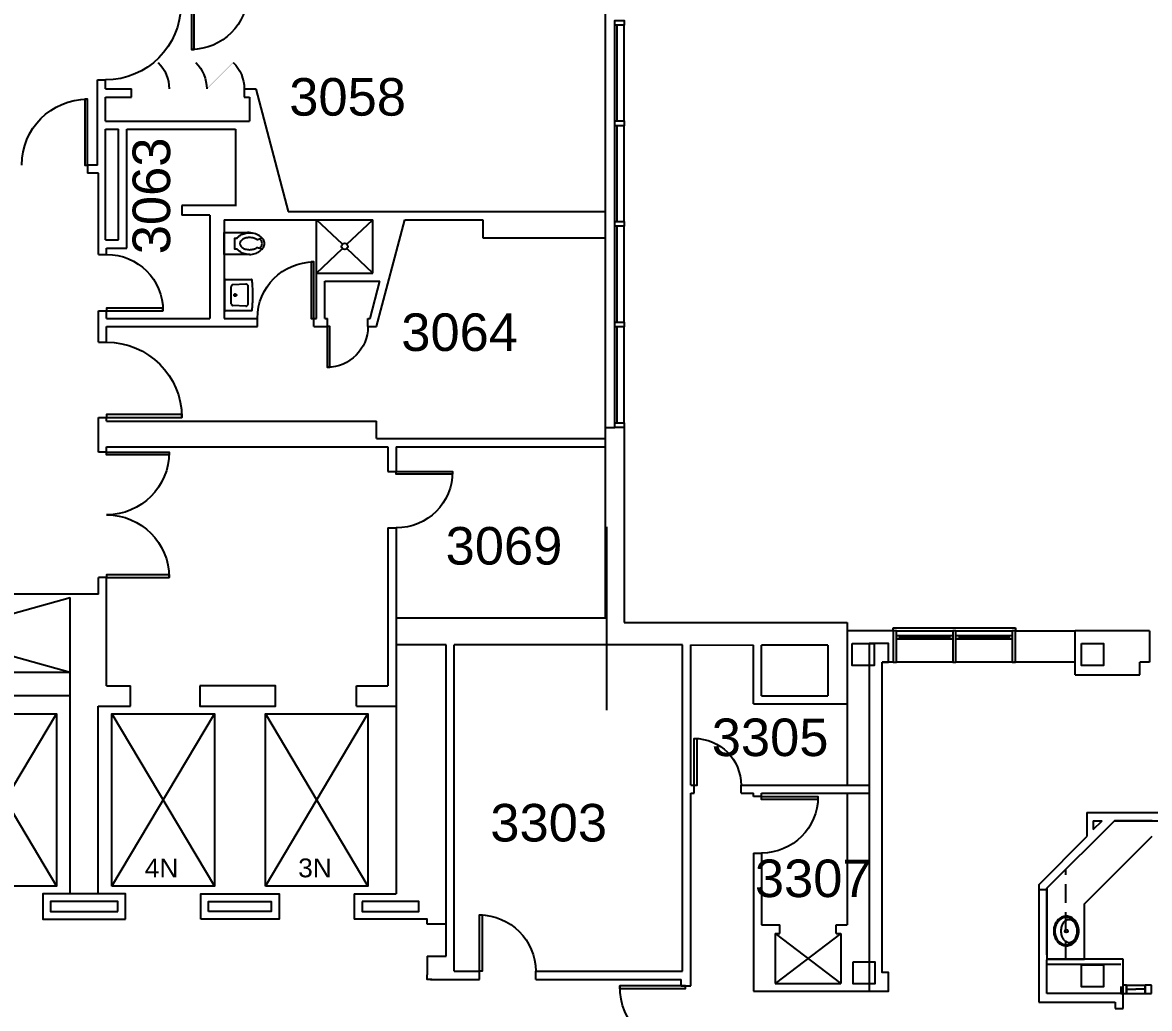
# Model space of a CAD drawing. Header units: inches. Extents: x -1169 to 5569, y -44 to 4300.
# Drawn here: x 2912 to 3632, y 2096 to 2726 of the extents above; entities that cross this region are included whole.
import ezdxf

# ---------------------------------------------------------------- set-up
doc = ezdxf.new("R2010")
doc.units = ezdxf.units.IN
doc.header["$LTSCALE"] = 96
doc.header["$MEASUREMENT"] = 0
doc.linetypes.add('HIDDEN2', pattern=[0.1875, 0.125, -0.0625])
doc.layers.get('0').update_dxf_attribs({"linetype": 'CONTINUOUS'})
doc.layers.get('DEFPOINTS').update_dxf_attribs({"color": 31, "linetype": 'CONTINUOUS'})
for name, color, linetype in [('A-ANNO-ROOM', 4, 'CONTINUOUS'), ('A-ANNO-TEXT', 4, 'CONTINUOUS'), ('A-DOOR', 2, 'CONTINUOUS'), ('A-FLOR-CASE', 3, 'CONTINUOUS'), ('A-FLOR-CASE-UPPR', 3, 'HIDDEN2'), ('A-FLOR-EVTR', 1, 'CONTINUOUS'), ('A-FLOR-PFIX', 2, 'CONTINUOUS'), ('A-GLAZ', 2, 'CONTINUOUS'), ('A-GLAZ-SILL', 1, 'CONTINUOUS'), ('A-SHAFT', 1, 'CONTINUOUS'), ('A-WALL-FULL', 6, 'CONTINUOUS')]:
    doc.layers.add(name, color=color, linetype=linetype)
doc.styles.add('Arial', font='arial.ttf')

# ---------------------------------------------------------------- blocks, each defined once
blk = doc.blocks.new('TOILET3')
for p, q in [((-4.02, -21.07), (-4.02, -21.07)), ((-5.11, -23.83), (-5.11, -23.83))]:
    blk.add_line(p, q)
for points in [[(-8.44, -16.4, -0.022673), (-8.51, -14.88), (-8.51, 0), (-4.53, 0), (-1.51, 0), (1.51, 0), (5.49, 0), (5.49, -14.88)], [(-8.45, -16.21, -0.074934), (-7.9, -12.56, -0.085426), (-6.43, -9.67, -0.066386), (-5.06, -8.26), (-5.06, -6.71), (1.94, -6.71), (1.94, -8.26, -0.066386), (3.31, -9.67, -0.085426), (4.78, -12.56, -0.111314), (5.2, -17.99)], [(2.48, -23.72, -0.562484), (1.65, -23.53), (0.91, -21.3, -0.238976), (0.98, -20.85, 0.08035), (1.91, -18.98, 0.074934), (2.33, -16.21, 0.074934), (1.91, -13.45, 0.085426), (0.9, -11.46, 0.066386), (0.09, -10.62, 0.330534), (-3.21, -10.62, 0.066386), (-4.02, -11.46, 0.085426), (-5.03, -13.45, 0.074934), (-5.45, -16.21, 0.074934), (-5.03, -18.98, 0.08035), (-4.1, -20.85, -0.238976), (-4.03, -21.3), (-4.76, -23.5, -0.549653), (-5.58, -23.71)], [(-1.51, -25.75, 0.143932), (0.99, -25.02, 0.107177), (3.44, -22.56, 0.077997), (4.92, -19.21, 0.065232), (5.49, -14.88)], [(-5.53, -23.75, 0.06085), (-4.01, -25.02, 0.143932), (-1.51, -25.75)], [(-4.49, -22.67, 0.063273), (-3.2, -23.75, 0.143932), (-1.51, -24.25)], [(-1.51, -24.25, 0.143932), (0.18, -23.75, 0.059203), (1.39, -22.75)]]:
    blk.add_lwpolyline(points, format="xyb")
for centre, radius, start, end in [((3.93, -16.21), 12.38, 180, 197.14164), ((1.24, -17.04), 9.56, 197.14164, 216.67248), ((-0.47, -18.32), 7.43, 216.67248, 226.57416)]:
    blk.add_arc(centre, radius, start, end)
blk = doc.blocks.new('LAVHC4')
for p, q in [((-9.5, 0), (9.5, 0)), ((-10, -17.046589), (-10, -0.5)), ((-7.037044, -13.416795), (-6.580252, -5.19453)), ((-5.581791, -4.25), (5.581791, -4.25)), ((7.037044, -13.416795), (6.580252, -5.19453)), ((10, -0.5), (10, -17.046589)), ((-5.539354, -15), (5.539354, -15))]:
    blk.add_line(p, q)
for points in [[(-9.5, 0, 0.065543), (-9.648516, -0.019553, 0.087946), (-9.75, -0.066987, 0.043207), (-9.849429, -0.150571, 0.043207), (-9.933013, -0.25, 0.087946), (-9.980447, -0.351484, 0.065543), (-10, -0.5)], [(10, -0.5, 0.065543), (9.980447, -0.351484, 0.087946), (9.933013, -0.25, 0.043207), (9.849429, -0.150571, 0.043207), (9.75, -0.066987, 0.087946), (9.648516, -0.019553, 0.065543), (9.5, 0)], [(-5.581791, -4.25, 0.063221), (-5.869829, -4.286566, 0.085725), (-6.065686, -4.374874, 0.040781), (-6.261236, -4.53176, 0.040781), (-6.428729, -4.718307, 0.085725), (-6.527764, -4.908965, 0.063221), (-6.580252, -5.19453)], [(6.580252, -5.19453, 0.063221), (6.527764, -4.908965, 0.085725), (6.428729, -4.718307, 0.040781), (6.261236, -4.53176, 0.040781), (6.065686, -4.374874, 0.085725), (5.869829, -4.286566, 0.063221), (5.581791, -4.25)], [(-7.037044, -13.416795, 0.050866), (-7.020454, -13.776064, 0.073218), (-6.947859, -14.015861, 0.028563), (-6.762423, -14.357529, 0.050866), (-6.629034, -14.530823, 0.050866), (-6.463406, -14.673619, 0.028563), (-6.132551, -14.877722, 0.073218), (-5.897149, -14.963507, 0.050866), (-5.539354, -15)], [(5.539354, -15, 0.050866), (5.897149, -14.963507, 0.073218), (6.132551, -14.877722, 0.028563), (6.463406, -14.673619, 0.050866), (6.629034, -14.530823, 0.050866), (6.762423, -14.357529, 0.028563), (6.947859, -14.015861, 0.073218), (7.020454, -13.776064, 0.050866), (7.037044, -13.416795)], [(-10, -17.046589, 0.061553), (-9.982606, -17.187347, 0.084107), (-9.940741, -17.282697, 0.039062), (-9.865923, -17.379174, 0.039062), (-9.777011, -17.46284, 0.084107), (-9.686081, -17.513595, 0.061553), (-9.547619, -17.544316)], [(-9.547619, -17.544316, 0.007949), (-5.398899, -17.874775, 0.014949), (-3.186834, -17.949334, 0.000949), (0, -17.955385, 0.000949), (3.186834, -17.949334, 0.014949), (5.398899, -17.874775, 0.007949), (9.547619, -17.544316)], [(9.547619, -17.544316, 0.061553), (9.686081, -17.513595, 0.084107), (9.777011, -17.46284, 0.039062), (9.865923, -17.379174, 0.039062), (9.940741, -17.282697, 0.084107), (9.982606, -17.187347, 0.061553), (10, -17.046589)]]:
    blk.add_lwpolyline(points, format="xyb")
blk.add_lwpolyline([(0.704769, -7.006515, -0.043661), (0.649519, -7.125, -0.043661), (0.574533, -7.232091, -0.043661), (0.482091, -7.324533, -0.043661), (0.375, -7.399519, -0.043661), (0.256515, -7.454769, -0.043661), (0.130236, -7.488606, -0.043661), (0, -7.5, -0.043661), (-0.130236, -7.488606, -0.043661), (-0.256515, -7.454769, -0.043661), (-0.375, -7.399519, -0.043661), (-0.482091, -7.324533, -0.043661), (-0.574533, -7.232091, -0.043661), (-0.649519, -7.125, -0.043661), (-0.704769, -7.006515, -0.043661), (-0.738606, -6.880236, -0.043661), (-0.75, -6.75, -0.043661), (-0.738606, -6.619764, -0.043661), (-0.704769, -6.493485, -0.043661), (-0.649519, -6.375, -0.043661), (-0.574533, -6.267909, -0.043661), (-0.482091, -6.175467, -0.043661), (-0.375, -6.100481, -0.043661), (-0.256515, -6.045231, -0.043661), (-0.130236, -6.011394, -0.043661), (0, -6, -0.043661), (0.130236, -6.011394, -0.043661), (0.256515, -6.045231, -0.043661), (0.375, -6.100481, -0.043661), (0.482091, -6.175467, -0.043661), (0.574533, -6.267909, -0.043661), (0.649519, -6.375, -0.043661), (0.704769, -6.493485, -0.043661), (0.738606, -6.619764, -0.043661), (0.75, -6.75, -0.043661), (0.738606, -6.880236, -0.043661)], format="xyb", close=True)
blk = doc.blocks.new('DOOR-E')
at = {"const_width": 0.001}
blk.add_lwpolyline([(1, 0), (0.293, 0.707)], dxfattribs=at)
blk.add_arc((1, 0), 1, 135, 180)
blk = doc.blocks.new('I_PLUMB_LAV_COUNTER4_P')
for points in [[(0, -1, 0.084101), (-3.71, -1.63, 0.091322), (-6.72, -3.34, 0.103814), (-8.8, -6.01, 0.114782), (-9.5, -9, 0.114782), (-8.8, -11.99, 0.103814), (-6.72, -14.66, 0.091322), (-3.71, -16.37, 0.084101), (0, -17, 0.084101), (3.71, -16.37, 0.091322), (6.72, -14.66, 0.103814), (8.8, -11.99, 0.114782), (9.5, -9, 0.114782), (8.8, -6.01, 0.103814), (6.72, -3.34, 0.091322), (3.71, -1.63, 0.084101)], [(0, -1.75, 0.084101), (-3.46, -2.34, 0.091322), (-6.23, -3.92, 0.103814), (-8.13, -6.34, 0.114782), (-8.75, -9, 0.114782), (-8.13, -11.66, 0.103814), (-6.23, -14.08, 0.091322), (-3.46, -15.66, 0.084101), (0, -16.25, 0.084101), (3.46, -15.66, 0.091322), (6.23, -14.08, 0.103814), (8.13, -11.66, 0.114782), (8.75, -9, 0.114782), (8.13, -6.34, 0.103814), (6.23, -3.92, 0.091322), (3.46, -2.34, 0.084101)], [(0, -5.56, 0.073018), (-2.87, -5.98, 0.084057), (-5.13, -7.1, 0.106512), (-6.74, -8.9, 0.130573), (-7.25, -10.81, 0.130573), (-6.74, -12.73, 0.106512), (-5.13, -14.53, 0.084057), (-2.87, -15.64, 0.073018), (0, -16.06, 0.073018), (2.87, -15.64, 0.084057), (5.13, -14.53, 0.106512), (6.74, -12.73, 0.130573), (7.25, -10.81, 0.130573), (6.74, -8.9, 0.106512), (5.13, -7.1, 0.084057), (2.87, -5.98, 0.073018)]]:
    blk.add_lwpolyline(points, format="xyb", close=True)
blk.add_circle((0, -9), 1)
blk = doc.blocks.new('*U275')
at = {"layer": 'A-FLOR-PFIX'}
blk.add_blockref('I_PLUMB_LAV_COUNTER4_P', (0, 0), dxfattribs=at)
blk = doc.blocks.new('*U192')
at = {"lineweight": -2}
for p, q in [((28.6875, 0), (0, 0)), ((5.625, -5.25), (27.125, -5.25)), ((71.875, 0), (28.6875, 0)), ((30.25, -5.25), (71.875, -5.25)), ((71.875, -5.25), (71.875, 0))]:
    blk.add_line(p, q, dxfattribs=at)
blk = doc.blocks.new('*U195')
at = {"lineweight": -2}
for p, q in [((3.5, 0), (1.5, 0)), ((3.5, -5.25), (3.5, 0)), ((15.5, 0), (15.5, -5.25)), ((19.5, 0), (15.5, 0)), ((19.5, -5.25), (19.5, 0)), ((55.56, 0), (55.56, -5.25)), ((64.25, 0), (55.56, 0)), ((71.3, 0), (64.25, 0)), ((71.3, -5.25), (71.3, 0)), ((115.3, 0), (115.3, -5.25)), ((119.2, 0), (115.3, 0)), ((119.2, -5.25), (119.2, 0)), ((163.2, 0), (163.2, -5.25)), ((170.25, 0), (163.2, 0)), ((178.94, 0), (170.25, 0)), ((178.94, -5.25), (178.94, 0)), ((215, 0), (215, -5.25)), ((216.97, 0), (215, 0)), ((216.97, -5.25), (216.97, 0)), ((228.97, 0), (228.97, -5.25)), ((233, 0), (228.97, 0)), ((249, 0), (236.12, 0)), ((249, -3.75), (249, 0)), ((0, -0.94), (0, -5.25)), ((0, -5.25), (3.5, -5.25)), ((15.5, -5.25), (19.5, -5.25)), ((55.56, -5.25), (64.25, -5.25)), ((64.25, -5.25), (71.3, -5.25)), ((115.3, -5.25), (119.2, -5.25)), ((163.2, -5.25), (170.25, -5.25)), ((170.25, -5.25), (178.94, -5.25)), ((215, -5.25), (216.97, -5.25)), ((228.97, -5.25), (234.56, -5.25)), ((234.56, -5.25), (249, -5.25))]:
    blk.add_line(p, q, dxfattribs=at)
blk = doc.blocks.new('*U244')
at = {"lineweight": -2}
for p, q in [((0, 0), (48.75, 0)), ((54, 5.625), (5.25, 5.625))]:
    blk.add_line(p, q, dxfattribs=at)
blk = doc.blocks.new('*U266')
at = {"lineweight": -2}
for p, q in [((0, 5.25, -20), (12, 5.25, -20)), ((0, 0, -20), (12, 0, -20)), ((0.03125, 2.625, -20), (6, 2.625, -20)), ((11.96875, 2.625, -20), (6, 2.625, -20))]:
    blk.add_line(p, q, dxfattribs=at)
at = {"lineweight": -2, "elevation": -20}
for points in [[(0.03125, 0), (0, 0), (0, 5.25), (0.03125, 5.25)], [(11.96875, 0), (12, 0), (12, 5.25), (11.96875, 5.25)]]:
    blk.add_lwpolyline(points, close=True, dxfattribs=at)
blk = doc.blocks.new('*U149')
for p, q in [((0, 0), (0, 0)), ((42, 0), (42, 0))]:
    blk.add_line(p, q)
blk.add_lwpolyline([(0, 0), (0, 42), (1.75, 42), (1.75, 0)], close=True)
blk.add_arc((0, 0), 42, 0, 90)
blk = doc.blocks.new('*U162')
for p, q in [((0, 0), (0, 0)), ((48, 0), (48, 0))]:
    blk.add_line(p, q)
blk.add_lwpolyline([(0, 0), (0, -48), (1.75, -48), (1.75, 0)], close=True)
blk.add_arc((0, 0), 48, 270, 0)
blk = doc.blocks.new('*U135')
for p, q in [((0, 0), (0, 0)), ((36, 0), (36, 0))]:
    blk.add_line(p, q)
blk.add_lwpolyline([(0, 0), (0, 36), (1.75, 36), (1.75, 0)], close=True)
blk.add_arc((0, 0), 36, 0, 90)
blk = doc.blocks.new('*U136')
for p, q in [((0, 0), (0, 0)), ((-36, 0), (-36, 0))]:
    blk.add_line(p, q)
blk.add_lwpolyline([(0, 0), (0, -36), (-1.75, -36), (-1.75, 0)], close=True)
blk.add_arc((0, 0), 36, 180, 270)
blk = doc.blocks.new('*U137')
for p, q in [((0, 0), (0, 0)), ((26, 0), (26, 0))]:
    blk.add_line(p, q)
blk.add_lwpolyline([(0, 0), (0, 26), (1.75, 26), (1.75, 0)], close=True)
blk.add_arc((0, 0), 26, 0, 90)
blk = doc.blocks.new('*U138')
for p, q in [((0, 0), (0, 0)), ((-36, 0), (-36, 0))]:
    blk.add_line(p, q)
blk.add_lwpolyline([(0, 0), (0, -36), (-1.75, -36), (-1.75, 0)], close=True)
blk.add_arc((0, 0), 36, 180, 270)
blk = doc.blocks.new('*U139')
for p, q in [((0, 0), (0, 0)), ((-48, 0), (-48, 0))]:
    blk.add_line(p, q)
blk.add_lwpolyline([(0, 0), (0, -48), (-1.75, -48), (-1.75, 0)], close=True)
blk.add_arc((0, 0), 48, 180, 270)
blk = doc.blocks.new('*U140')
for p, q in [((0, 0), (0, 0)), ((40, 0), (40, 0))]:
    blk.add_line(p, q)
blk.add_lwpolyline([(0, 0), (0, -40), (1.75, -40), (1.75, 0)], close=True)
blk.add_arc((0, 0), 40, 270, 0)
blk = doc.blocks.new('*U141')
for p, q in [((0, 0), (0, 0)), ((-40, 0), (-40, 0))]:
    blk.add_line(p, q)
blk.add_lwpolyline([(0, 0), (0, -40), (-1.75, -40), (-1.75, 0)], close=True)
blk.add_arc((0, 0), 40, 180, 270)
blk = doc.blocks.new('*U142')
for p, q in [((0, 0), (0, 0)), ((36, 0), (36, 0))]:
    blk.add_line(p, q)
blk.add_lwpolyline([(0, 0), (0, -36), (1.75, -36), (1.75, 0)], close=True)
blk.add_arc((0, 0), 36, 270, 0)
blk = doc.blocks.new('*U143')
for p, q in [((0, 0), (0, 0)), ((-36, 0), (-36, 0))]:
    blk.add_line(p, q)
blk.add_lwpolyline([(0, 0), (0, 36), (-1.75, 36), (-1.75, 0)], close=True)
blk.add_arc((0, 0), 36, 90, 180)
blk = doc.blocks.new('*U144')
for p, q in [((0, 0), (0, 0)), ((-30, 0), (-30, 0))]:
    blk.add_line(p, q)
blk.add_lwpolyline([(0, 0), (0, 30), (-1.75, 30), (-1.75, 0)], close=True)
blk.add_arc((0, 0), 30, 90, 180)
blk = doc.blocks.new('COL-EHMANN')
blk.add_lwpolyline([(-7, 7), (7, 7), (7, -7), (-7, -7)], close=True)
blk = doc.blocks.new('*U28')
for p, q in [((0, 0), (0, 0)), ((-36, 0), (-36, 0))]:
    blk.add_line(p, q)
blk.add_lwpolyline([(0, 0), (0, 36), (-1.75, 36), (-1.75, 0)], close=True)
blk.add_arc((0, 0), 36, 90, 180)

msp = doc.modelspace()

# ---------------------------------------------------------------- linework, layer by layer
at = {"layer": 'A-FLOR-CASE'}
msp.add_lwpolyline([(3633.46, 2216.07), (3629.33, 2216.07), (3609.46, 2216.07), (3566.34, 2172.95), (3566.34, 2127.58), (3590.35, 2127.58), (3590.35, 2163.01), (3620.54, 2193.2), (3633.46, 2206.13)], dxfattribs=at)
at = {"layer": 'A-FLOR-CASE-UPPR'}
msp.add_lwpolyline([(3578.35, 2127.58), (3578.35, 2184.95)], dxfattribs=at)
at = {"layer": 'A-FLOR-EVTR'}
for p, q in [((2868.06, 2284.3), (2933.56, 2174.35)), ((2868.06, 2174.35), (2933.56, 2284.3)), ((2969.06, 2284.3), (3034.56, 2174.35)), ((2969.06, 2174.35), (3034.56, 2284.3)), ((3067.06, 2284.3), (3132.56, 2174.35)), ((3067.06, 2174.35), (3132.56, 2284.3))]:
    msp.add_line(p, q, dxfattribs=at)
for points in [[(2868.06, 2174.35), (2868.06, 2284.3), (2933.56, 2284.3), (2933.56, 2174.35)], [(2969.06, 2174.35), (2969.06, 2284.3), (3034.56, 2284.3), (3034.56, 2174.35)], [(3067.06, 2174.35), (3067.06, 2284.3), (3132.56, 2284.3), (3132.56, 2174.35)]]:
    msp.add_lwpolyline(points, close=True, dxfattribs=at)
at = {"layer": 'A-FLOR-PFIX'}
msp.add_line((3099.74, 2565.9), (3099.74, 2599.97), dxfattribs=at)
for points in [[(3116.3, 2584.3), (3099.74, 2599.97)], [(3119.18, 2584.3), (3135.74, 2599.97)], [(3099.74, 2565.9), (3116.3, 2581.57)], [(3135.74, 2565.9), (3119.18, 2581.57)]]:
    msp.add_lwpolyline(points, dxfattribs=at)
msp.add_circle((3117.74, 2582.94), 1.98, dxfattribs=at)
at = {"layer": 'A-GLAZ'}
for p, q in [((3290.31, 2663.07), (3290.31, 2724.32)), ((3291.81, 2663.07), (3291.81, 2724.32)), ((3296.31, 2663.07), (3296.31, 2724.32)), ((3290.31, 2598.82), (3290.31, 2660.07)), ((3291.81, 2598.82), (3291.81, 2660.07)), ((3296.31, 2598.82), (3296.31, 2660.07)), ((3290.31, 2534.57), (3290.31, 2595.82)), ((3291.81, 2534.57), (3291.81, 2595.82)), ((3296.31, 2534.57), (3296.31, 2595.82)), ((3290.31, 2470.32), (3290.31, 2531.57)), ((3291.81, 2470.32), (3291.81, 2531.57)), ((3296.31, 2470.32), (3296.31, 2531.57)), ((3468.18, 2337.32), (3468.18, 2339.32)), ((3468.18, 2339.32), (3546.18, 2339.32)), ((3470.18, 2337.32), (3506.18, 2337.32)), ((3470.18, 2334.32), (3506.18, 2334.32)), ((3472.18, 2333.32), (3504.18, 2333.32)), ((3508.18, 2337.32), (3544.18, 2337.32)), ((3508.18, 2334.32), (3544.18, 2334.32)), ((3510.18, 2333.32), (3542.18, 2333.32)), ((3546.18, 2339.32), (3546.18, 2337.32)), ((3470.18, 2332.32), (3506.18, 2332.32)), ((3508.18, 2332.32), (3544.18, 2332.32))]:
    msp.add_line(p, q, dxfattribs=at)
at = {"layer": 'A-GLAZ-SILL'}
for p, q in [((3284.31, 2467.32), (3284.31, 3954.07)), ((3506.18, 2317.32), (3470.17, 2317.32)), ((3544.18, 2317.32), (3508.17, 2317.32))]:
    msp.add_line(p, q, dxfattribs=at)
at = {"layer": 'A-SHAFT'}
for p, q in [((2771.31, 2358.6), (2942.31, 2310.99)), ((2771.31, 2310.99), (2942.31, 2358.6))]:
    msp.add_line(p, q, dxfattribs=at)
for points in [[(3392.74, 2144.1), (3434.74, 2112.1)], [(3434.6, 2144.02), (3392.74, 2112.1)]]:
    msp.add_lwpolyline(points, dxfattribs=at)
at = {"layer": 'A-WALL-FULL'}
for p, q in [((2959.76, 2689.33), (2965.01, 2689.33)), ((2959.76, 2634.95), (2959.76, 2689.33)), ((2965.01, 2683.53), (2965.01, 2689.33)), ((2965.01, 2683.53), (2981.58, 2683.53)), ((2965.01, 2663), (2965.01, 2678.28)), ((2965.01, 2678.28), (2981.58, 2678.28)), ((2981.58, 2678.28), (2981.58, 2683.53)), ((3053.58, 2683.53), (3061.01, 2683.53)), ((3053.58, 2683.53), (3053.58, 2678.28)), ((3053.58, 2678.28), (3056.97, 2678.28)), ((3056.97, 2678.28), (3056.95, 2663)), ((3061.01, 2683.53), (3081.71, 2605.22)), ((2965.01, 2663), (3056.95, 2663)), ((2965.01, 2587.08), (2965.01, 2657.75)), ((2965.01, 2657.75), (2973.26, 2657.75)), ((2973.26, 2587.08), (2973.26, 2657.75)), ((2978.51, 2581.83), (2978.51, 2657.75)), ((2978.51, 2657.75), (3048.01, 2657.75)), ((3048.01, 2657.75), (3048.01, 2609)), ((2953.52, 2634.95), (2953.52, 2629.7)), ((2959.76, 2634.95), (2953.52, 2634.95)), ((2960.39, 2629.7), (2953.52, 2629.7)), ((2960.39, 2577.83), (2960.39, 2629.7)), ((3013.64, 2609), (3013.64, 2603)), ((3048.64, 2609), (3013.64, 2609)), ((3031.64, 2603), (3013.64, 2603)), ((3031.64, 2603), (3031.64, 2537)), ((3040.74, 2599.97), (3135.74, 2599.97)), ((3040.74, 2599.97), (3040.74, 2537)), ((3081.71, 2605.22), (3284.31, 2605.22)), ((3135.74, 2565.9), (3135.74, 2599.97)), ((3138.01, 2531.75), (3156.04, 2599.97)), ((3156.04, 2599.97), (3206.04, 2599.97)), ((3206.04, 2599.97), (3206.04, 2588.47)), ((2965.01, 2587.08), (2973.26, 2587.08)), ((3206.04, 2588.47), (3284.31, 2588.47)), ((2960.39, 2577.83), (2965.64, 2577.83)), ((2965.64, 2581.83), (2978.51, 2581.83)), ((2965.64, 2577.83), (2965.64, 2581.83)), ((3099.74, 2565.9), (3135.74, 2565.9)), ((3099.74, 2537), (3099.74, 2565.9)), ((3104.99, 2560.65), (3140.22, 2560.65)), ((3104.99, 2537), (3104.99, 2560.65)), ((3133.97, 2537), (3140.22, 2560.65)), ((2960.39, 2541.83), (2965.64, 2541.83)), ((2960.39, 2521.75), (2960.39, 2541.83)), ((2965.64, 2537), (2965.64, 2541.83)), ((2965.64, 2537), (3031.64, 2537)), ((3040.74, 2537), (3061.99, 2537)), ((3061.99, 2531.75), (3061.99, 2537)), ((3097.99, 2531.75), (3097.99, 2537)), ((3097.99, 2537), (3099.74, 2537)), ((3104.99, 2537), (3106.74, 2537)), ((3106.74, 2531.75), (3106.74, 2537)), ((3132.58, 2537), (3133.97, 2537)), ((3132.58, 2531.75), (3132.58, 2537)), ((2965.64, 2531.75), (3061.99, 2531.75)), ((2965.64, 2521.75), (2965.64, 2531.75)), ((3097.99, 2531.75), (3106.74, 2531.75)), ((3132.58, 2531.75), (3138.01, 2531.75)), ((2960.39, 2521.75), (2965.64, 2521.75)), ((2960.39, 2473.75), (2965.64, 2473.75)), ((2960.39, 2451.46), (2960.39, 2473.75)), ((2965.64, 2471.25), (2965.64, 2473.75)), ((2965.64, 2471.25), (3138.01, 2471.25)), ((3138.01, 2460.25), (3138.01, 2471.25)), ((3284.31, 2345.57), (3284.31, 2467.32)), ((3284.31, 2467.32), (3290.31, 2467.32)), ((3296.31, 2467.32), (3296.31, 2342.75)), ((2965.64, 2455), (3145.38, 2455)), ((2965.64, 2451.46), (2965.64, 2455)), ((3138.01, 2460.25), (3284.31, 2460.25)), ((3145.38, 2455), (3145.38, 2439.14)), ((3150.63, 2455), (3284.31, 2455)), ((3150.63, 2455), (3150.63, 2439.14)), ((2965.64, 2451.46), (2960.39, 2451.46)), ((3145.38, 2439.14), (3150.63, 2439.14)), ((3145.38, 2403.14), (3145.38, 2302.29)), ((3145.38, 2403.14), (3150.63, 2403.14)), ((3150.63, 2403.14), (3150.63, 2169.35)), ((2960.39, 2360.7), (2960.39, 2371.46)), ((2965.64, 2371.46), (2960.39, 2371.46)), ((2965.64, 2302.29), (2965.64, 2371.46)), ((2960.39, 2360.7), (2709.76, 2360.7)), ((2942.31, 2169.35), (2942.31, 2358.6)), ((3150.63, 2345.57), (3284.31, 2345.57)), ((3296.31, 2342.75), (3438.74, 2342.75)), ((3438.74, 2342.75), (3438.74, 2337.32)), ((3438.74, 2337.32), (3438.74, 2238.85)), ((3468.18, 2337.32), (3438.74, 2337.32)), ((3468.18, 2337.32), (3468.18, 2317.32)), ((3546.18, 2337.32), (3584.43, 2337.32)), ((3631.8, 2337.32), (3584.43, 2337.32)), ((3584.43, 2309.32), (3584.43, 2337.32)), ((3631.8, 2337.32), (3631.8, 2317.32)), ((3182.51, 2328.36), (3150.63, 2328.36)), ((3182.51, 2129.6), (3182.51, 2328.36)), ((3333.55, 2328.36), (3187.76, 2328.36)), ((3187.76, 2119.85), (3187.76, 2328.36)), ((3333.55, 2119.85), (3333.55, 2328.36)), ((3338.8, 2238.85), (3338.8, 2328.36)), ((3338.8, 2328.36), (3378.8, 2328.13)), ((3378.8, 2290.65), (3378.8, 2328.13)), ((3426.3, 2328.13), (3384.05, 2328.13)), ((3384.05, 2295.9), (3384.05, 2328.13)), ((3426.3, 2328.13), (3426.3, 2295.9)), ((2771.31, 2310.99), (2942.31, 2310.99)), ((3468.18, 2317.32), (3461.05, 2317.32)), ((3584.43, 2317.32), (3545.18, 2317.32)), ((3625.68, 2309.32), (3625.68, 2317.32)), ((3631.8, 2317.32), (3625.68, 2317.32)), ((3584.43, 2309.32), (3625.68, 2309.32)), ((2965.64, 2302.29), (2981, 2302.29)), ((2981, 2289.3), (2981, 2302.29)), ((3125.22, 2289.3), (3125.22, 2302.29)), ((3125.22, 2302.29), (3145.38, 2302.29)), ((2771.31, 2295.99), (2942.31, 2295.99)), ((2960.31, 2169.35), (2960.31, 2289.3)), ((2960.31, 2289.3), (2981, 2289.3)), ((3125.22, 2289.3), (3150.63, 2289.3)), ((3378.8, 2290.65), (3438.74, 2290.65)), ((3384.05, 2295.9), (3426.3, 2295.9)), ((3338.8, 2238.85), (3340.95, 2238.85)), ((3340.95, 2233.6), (3340.95, 2238.85)), ((3370.95, 2238.85), (3452.82, 2238.85)), ((3370.95, 2233.6), (3370.95, 2238.85)), ((3338.8, 2110.6), (3338.8, 2233.6)), ((3338.8, 2233.6), (3340.95, 2233.6)), ((3378.8, 2231.43), (3378.8, 2233.6)), ((3384.05, 2233.6), (3452.82, 2233.6)), ((3384.05, 2231.43), (3384.05, 2233.6)), ((3438.74, 2233.6), (3438.74, 2149.6)), ((3384.05, 2231.43), (3378.8, 2231.43)), ((3591.85, 2221.32), (4179.87, 2221.32)), ((3591.85, 2221.32), (3591.85, 2205.88)), ((3566.34, 2172.95), (3609.46, 2216.07)), ((3595.85, 2216.07), (3601.57, 2216.07)), ((3595.85, 2210.35), (3601.57, 2216.07)), ((3595.85, 2216.07), (3595.85, 2210.35)), ((3609.46, 2216.07), (3885.09, 2216.07)), ((3561.09, 2175.12), (3591.85, 2205.88)), ((3378.8, 2195.43), (3378.8, 2107.1)), ((3378.8, 2195.43), (3384.05, 2195.43)), ((3384.05, 2195.43), (3384.05, 2149.6)), ((3123.81, 2169.35), (3150.63, 2169.35)), ((3123.81, 2169.35), (3123.81, 2153.1)), ((3566.34, 2172), (3566.34, 2172.95)), ((3182.51, 2149.95), (3170.51, 2149.94)), ((3384.05, 2149.6), (3395.74, 2149.6)), ((3395.74, 2144.1), (3395.74, 2149.6)), ((3431.74, 2149.6), (3438.74, 2149.6)), ((3431.74, 2144.1), (3431.74, 2149.6)), ((3392.74, 2144.1), (3392.74, 2112.1)), ((3392.74, 2144.1), (3395.74, 2144.1)), ((3431.74, 2144.1), (3434.74, 2144.1)), ((3434.74, 2144.1), (3434.74, 2112.1)), ((3170.51, 2129.6), (3170.51, 2117.55)), ((3170.51, 2129.6), (3182.51, 2129.6)), ((3615.09, 2127.58), (3566.34, 2127.58)), ((3566.34, 2124.45), (3613.59, 2124.45)), ((3615.09, 2096.15), (3615.09, 2127.58)), ((3187.76, 2119.85), (3203.76, 2119.85)), ((3203.76, 2114.6), (3203.76, 2119.85)), ((3239.76, 2119.85), (3333.55, 2119.85)), ((3239.76, 2114.6), (3239.76, 2119.85)), ((3172.55, 2114.6), (3203.76, 2114.6)), ((3239.76, 2114.6), (3332.76, 2114.6)), ((3332.76, 2110.6), (3332.76, 2114.6)), ((3332.76, 2110.6), (3338.8, 2110.6)), ((3392.74, 2112.1), (3434.74, 2112.1)), ((3378.8, 2107.1), (3452.82, 2107.1)), ((3609.84, 2100.12), (3609.84, 2096.15)), ((3609.84, 2096.15), (3615.09, 2096.15))]:
    msp.add_line(p, q, dxfattribs=at)
for points in [[(3290.31, 2724.32), (3290.31, 2727.32), (3296.31, 2727.32), (3296.31, 2724.32), (3290.31, 2724.32)], [(3290.31, 2660.07), (3290.31, 2663.07), (3296.31, 2663.07), (3296.31, 2660.07), (3290.31, 2660.07)], [(3290.31, 2595.82), (3290.31, 2598.82), (3296.31, 2598.82), (3296.31, 2595.82), (3290.31, 2595.82)], [(3290.31, 2531.57), (3290.31, 2534.57), (3296.31, 2534.57), (3296.31, 2531.57), (3290.31, 2531.57)], [(3290.31, 2467.32), (3290.31, 2470.32), (3296.31, 2470.32), (3296.31, 2467.32), (3290.31, 2467.32)], [(3470.18, 2337.32), (3468.18, 2337.32), (3468.18, 2317.32), (3470.17, 2317.32)], [(3470.18, 2334.32), (3472.18, 2334.32), (3472.18, 2332.32), (3470.18, 2332.32)], [(3504.18, 2334.32), (3506.18, 2334.32), (3506.18, 2332.32), (3504.18, 2332.32)], [(3508.18, 2337.32), (3506.18, 2337.32), (3506.18, 2317.32), (3508.17, 2317.32)], [(3508.18, 2334.32), (3510.18, 2334.32), (3510.18, 2332.32), (3508.18, 2332.32)], [(3542.18, 2334.32), (3544.18, 2334.32), (3544.18, 2332.32), (3542.18, 2332.32)], [(3546.18, 2337.32), (3544.18, 2337.32), (3544.18, 2317.32), (3546.17, 2317.32)], [(3461.05, 2317.32), (3465.05, 2317.32), (3465.05, 2329.32), (3452.82, 2329.32), (3452.82, 2107.1), (3465.05, 2107.1), (3465.05, 2119.1), (3461.05, 2119.1)], [(3025.2, 2302.29), (3025.2, 2289.3), (3073.43, 2289.3), (3073.43, 2302.29)], [(2977.81, 2153.1), (2977.81, 2169.35), (2924.81, 2169.35), (2924.81, 2153.1)], [(3025.81, 2153.1), (3025.81, 2169.35), (3075.81, 2169.35), (3075.81, 2153.1)], [(2972.81, 2158.1), (2972.81, 2164.35), (2929.81, 2164.35), (2929.81, 2158.1)], [(3030.81, 2158.1), (3030.81, 2164.35), (3070.81, 2164.35), (3070.81, 2158.1)], [(3128.81, 2164.35), (3128.81, 2158.1), (3165.06, 2158.1), (3165.06, 2164.35)]]:
    msp.add_lwpolyline(points, close=True, dxfattribs=at)
for points in [[(3370.95, 2233.6), (3378.8, 2233.6)], [(3561.09, 2175.12), (3561.09, 2169.2)], [(3170.51, 2149.94), (3170.51, 2153.1), (3123.81, 2153.1)], [(3173.47, 2114.6), (3170.51, 2114.6), (3170.51, 2117.55)]]:
    msp.add_lwpolyline(points, dxfattribs=at)
at = {"layer": 'DEFPOINTS'}
msp.add_line((3284.94, 2403.8), (3284.94, 2286.61), dxfattribs=at)

# ---------------------------------------------------------------- block references
at = {"layer": 'A-DOOR', "xscale": -1}
for name, p, rotation in [('*U135', (3019.77, 2744.78), 180), ('*U162', (2965.01, 2737.33), 90), ('*U138', (2965.64, 2541.83), 90), ('*U136', (3097.99, 2537), 180), ('*U137', (3106.58, 2531.75), 180), ('*U139', (2965.64, 2473.75), 90), ('*U140', (2965.64, 2451.46), 90), ('*U142', (3150.63, 2439.14), 90), ('*U141', (2965.64, 2371.46), 90), ('*U28', (3384.05, 2231.43), 270), ('*U149', (3335.38, 2110.6), 90)]:
    msp.add_blockref(name, p, dxfattribs=dict(at, rotation=rotation))
at = {"layer": 'A-DOOR', "xscale": -24, "yscale": 24, "zscale": 24}
for p in [(3005.58, 2683.53), (3029.58, 2683.53), (3053.58, 2683.53)]:
    msp.add_blockref('DOOR-E', p, dxfattribs=at)
at = {"layer": 'A-DOOR', "xscale": -1}
for name, p in [('*U149', (2953.42, 2634.95)), ('*U144', (3340.95, 2238.66)), ('*U143', (3203.76, 2119.85))]:
    msp.add_blockref(name, p, dxfattribs=at)
at = {"layer": 'A-FLOR-PFIX', "rotation": 90}
for name, p in [('TOILET3', (3040.74, 2586.3)), ('LAVHC4', (3041.06, 2551.86))]:
    msp.add_blockref(name, p, dxfattribs=at)
at = {"layer": 'A-GLAZ'}
msp.add_blockref('*U266', (3617.09, 2105.75, 20), dxfattribs=at)
at = {"layer": 'A-WALL-FULL'}
for name, p in [('COL-EHMANN', (3448.93, 2322.32)), ('COL-EHMANN', (3595.43, 2322.32)), ('COL-EHMANN', (3449.43, 2118.94)), ('COL-EHMANN', (3595.43, 2116.94)), ('*U195', (3613.59, 2111)), ('*U244', (3561.09, 2100.12))]:
    msp.add_blockref(name, p, dxfattribs=at)
at = {"layer": 'A-WALL-FULL', "rotation": 90}
for name, p in [('*U192', (3561.09, 2100.12)), ('*U275', (3569.64, 2145.58))]:
    msp.add_blockref(name, p, dxfattribs=at)

# ---------------------------------------------------------------- texts
at = {"layer": 'A-ANNO-ROOM', "style": 'Arial'}
for s, p in [('3058', (3082.3, 2666.48)), ('3064', (3153.86, 2516.15)), ('3069', (3182.19, 2379.68)), ('3305', (3352.18, 2257.34)), ('3303', (3210.75, 2202.79)), ('3307', (3379.74, 2167.26))]:
    msp.add_text(s, height=24, dxfattribs=at).set_placement(p)
msp.add_text('3063', height=24, rotation=90, dxfattribs=at).set_placement((3006.23, 2577.93))
at = {"layer": 'A-ANNO-TEXT', "char_height": 12, "width": 38.5154, "attachment_point": 5, "style": 'Arial'}
for s, insert in [('4N', (3000.74, 2185.83)), ('3N', (3098.74, 2185.83))]:
    msp.add_mtext(s, dxfattribs=dict(at, insert=insert))

doc.saveas('drawing.dxf')
